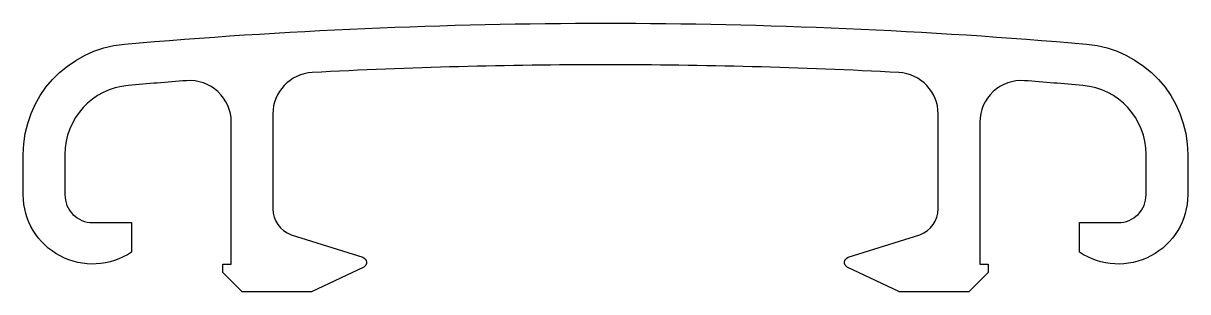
# Model space of a CAD drawing. Extents: x 34.2 to 76.2, y 196.4 to 206.1.
import ezdxf

# ---------------------------------------------------------------- set-up
doc = ezdxf.new("R2010")
doc.units = 0
doc.layers.add('ANA', color=220, linetype='CONTINUOUS')

msp = doc.modelspace()

# ---------------------------------------------------------------- linework, layer by layer
at = {"layer": 'ANA', "color": 7}
msp.add_lwpolyline([(34.25, 199.895), (34.25, 201.356, -0.389), (37.903, 205.341, -0.021714), (55.25, 206.095, -0.021714), (72.597, 205.341, -0.389), (76.25, 201.356), (76.25, 199.895, -0.601192), (72.35, 197.824), (72.35, 198.895), (73.75, 198.895, 0.414214), (74.75, 199.895), (74.75, 201.356, 0.389), (72.467, 203.847, 0.002657), (70.364, 204.019, 0.436717), (68.75, 202.523), (68.75, 197.395), (69.05, 197.395), (69.05, 197.095), (68.35, 196.395), (65.85, 196.395), (63.971, 197.278, -0.63707), (64.003, 197.639), (66.592, 198.454, 0.315299), (67.25, 199.393), (67.25, 202.815, 0.39868), (65.83, 204.313, 0.013332), (55.25, 204.595, 0.013332), (44.67, 204.313, 0.39868), (43.25, 202.815), (43.25, 199.393, 0.315299), (43.908, 198.454), (46.497, 197.639, -0.63707), (46.528, 197.278), (44.65, 196.395), (42.15, 196.395), (41.45, 197.095), (41.45, 197.395), (41.75, 197.395), (41.75, 202.523, 0.436717), (40.136, 204.019, 0.002657), (38.033, 203.847, 0.389), (35.75, 201.356), (35.75, 199.895, 0.414214), (36.75, 198.895), (38.15, 198.895), (38.15, 197.824, -0.601192)], format="xyb", close=True, dxfattribs=at)

doc.saveas('drawing.dxf')
